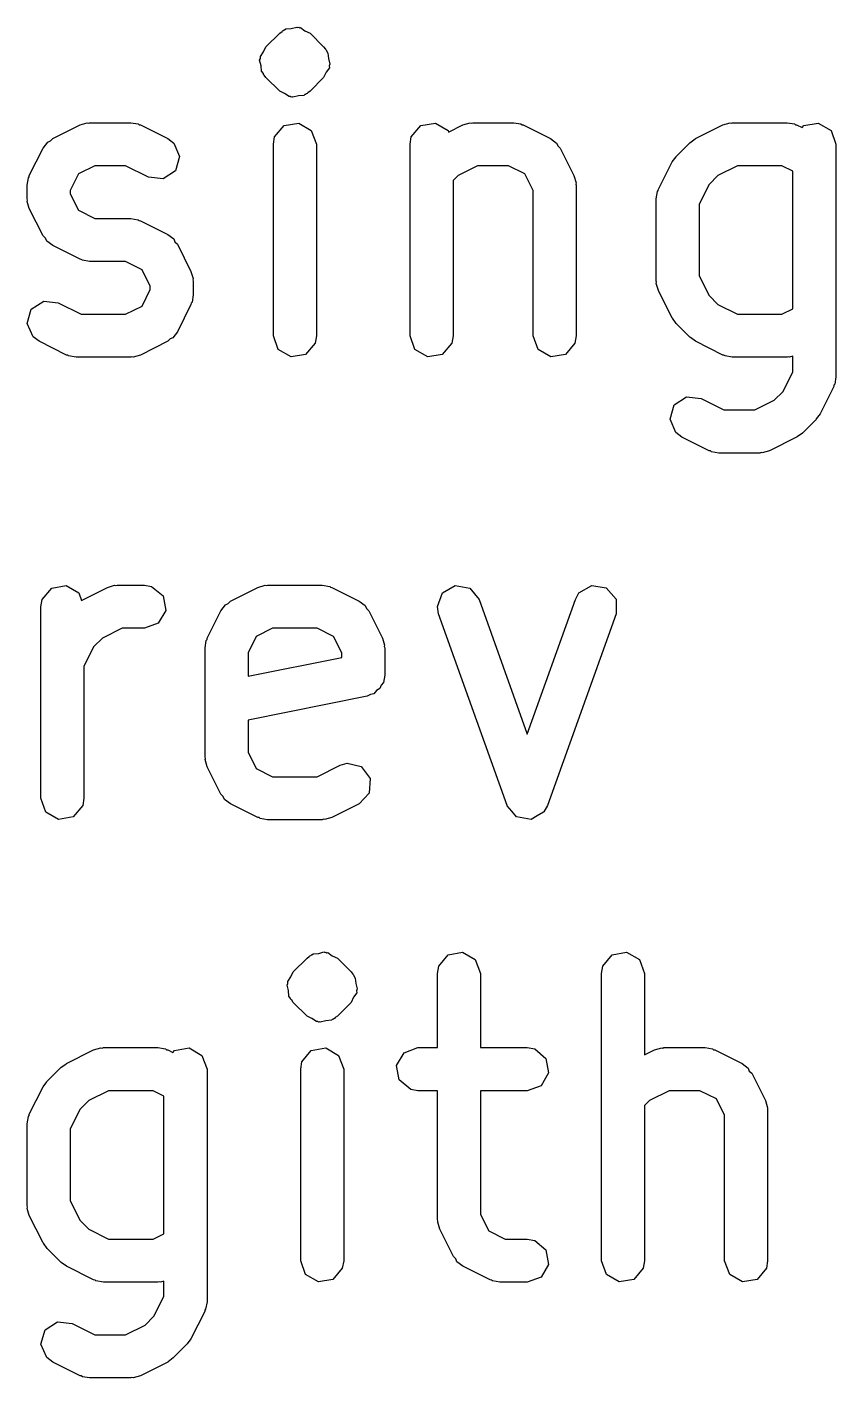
# Model space of a CAD drawing. Extents: x 37 to 259, y -144 to -45.
# Drawn here: x 157.67 to 160.487, y -62.161 to -57.458 of the extents above; entities that cross this region are included whole.
import ezdxf

# ---------------------------------------------------------------- set-up
doc = ezdxf.new("R2010")
doc.units = 0
doc.layers.add('BLACK', color=7, linetype='CONTINUOUS')

msp = doc.modelspace()

# ---------------------------------------------------------------- linework, layer by layer
at = {"layer": 'BLACK', "linetype": 'CONTINUOUS'}
for p, q in [((158.56, -57.4709), (158.563, -57.4701)), ((158.563, -57.47), (158.565, -57.4674)), ((158.563, -57.4701), (158.563, -57.47)), ((158.565, -57.4674), (158.567, -57.4671)), ((158.567, -57.4671), (158.571, -57.4644)), ((158.571, -57.4644), (158.59, -57.4627)), ((158.59, -57.4627), (158.609, -57.4577)), ((158.609, -57.4577), (158.612, -57.4591)), ((158.612, -57.4591), (158.616, -57.4585)), ((158.616, -57.4585), (158.619, -57.4602)), ((158.619, -57.4602), (158.622, -57.4599)), ((158.622, -57.4599), (158.638, -57.4711)), ((158.502, -57.527), (158.55, -57.4793)), ((158.55, -57.4793), (158.558, -57.4737)), ((158.558, -57.4737), (158.56, -57.4709)), ((158.638, -57.4711), (158.656, -57.4793)), ((158.656, -57.4793), (158.703, -57.527)), ((158.483, -57.5606), (158.494, -57.5446)), ((158.483, -57.5673), (158.483, -57.5606)), ((158.494, -57.5446), (158.502, -57.527)), ((158.703, -57.527), (158.709, -57.5351)), ((158.709, -57.5351), (158.712, -57.537)), ((158.712, -57.537), (158.713, -57.5402)), ((158.713, -57.5402), (158.718, -57.5483)), ((158.718, -57.5483), (158.72, -57.5677)), ((158.48, -57.5735), (158.483, -57.5673)), ((158.485, -57.5923), (158.48, -57.5735)), ((158.487, -57.6117), (158.485, -57.5923)), ((158.493, -57.6198), (158.487, -57.6117)), ((158.723, -57.5994), (158.712, -57.6154)), ((158.72, -57.5677), (158.725, -57.5865)), ((158.725, -57.5865), (158.722, -57.5927)), ((158.722, -57.5927), (158.723, -57.5994)), ((158.494, -57.623), (158.493, -57.6198)), ((158.496, -57.6249), (158.494, -57.623)), ((158.502, -57.633), (158.496, -57.6249)), ((158.55, -57.6807), (158.502, -57.633)), ((158.703, -57.633), (158.656, -57.6807)), ((158.712, -57.6154), (158.703, -57.633)), ((158.567, -57.6889), (158.55, -57.6807)), ((158.583, -57.7001), (158.567, -57.6889)), ((158.587, -57.6998), (158.583, -57.7001)), ((158.59, -57.7015), (158.587, -57.6998)), ((158.593, -57.7009), (158.59, -57.7015)), ((158.596, -57.7023), (158.593, -57.7009)), ((158.615, -57.6973), (158.596, -57.7023)), ((158.634, -57.6956), (158.615, -57.6973)), ((158.638, -57.6929), (158.634, -57.6956)), ((158.64, -57.6926), (158.638, -57.6929)), ((158.642, -57.69), (158.64, -57.6926)), ((158.646, -57.6891), (158.642, -57.6899)), ((158.642, -57.6899), (158.642, -57.69)), ((158.648, -57.6863), (158.646, -57.6891)), ((158.656, -57.6807), (158.648, -57.6863)), ((157.76, -57.8463), (157.855, -57.7986)), ((157.855, -57.7986), (157.88, -57.7912)), ((157.88, -57.7912), (157.884, -57.7922)), ((157.884, -57.7922), (157.888, -57.7907)), ((157.888, -57.7907), (158.031, -57.7907)), ((158.031, -57.7907), (158.057, -57.7952)), ((158.057, -57.7952), (158.06, -57.7981)), ((158.06, -57.7981), (158.065, -57.7986)), ((158.065, -57.7986), (158.16, -57.8463)), ((158.565, -57.8008), (158.616, -57.7919)), ((158.616, -57.7919), (158.66, -57.8175)), ((159.041, -57.8008), (159.092, -57.7919)), ((159.092, -57.7919), (159.136, -57.8175)), ((159.138, -57.8235), (159.188, -57.7986)), ((159.188, -57.7986), (159.213, -57.7912)), ((159.213, -57.7912), (159.217, -57.7922)), ((159.217, -57.7922), (159.222, -57.7907)), ((159.222, -57.7907), (159.365, -57.7907)), ((159.365, -57.7907), (159.39, -57.7952)), ((159.39, -57.7952), (159.394, -57.7981)), ((159.394, -57.7981), (159.398, -57.7986)), ((159.398, -57.7986), (159.493, -57.8463)), ((159.998, -57.8463), (160.093, -57.7986)), ((160.093, -57.7986), (160.118, -57.7912)), ((160.118, -57.7912), (160.122, -57.7922)), ((160.122, -57.7922), (160.126, -57.7907)), ((160.126, -57.7907), (160.317, -57.7907)), ((160.317, -57.7907), (160.343, -57.7952)), ((160.343, -57.7952), (160.346, -57.7981)), ((160.346, -57.7981), (160.35, -57.7986)), ((160.35, -57.7986), (160.369, -57.8078)), ((160.375, -57.8008), (160.425, -57.7919)), ((160.425, -57.7919), (160.47, -57.8175)), ((157.752, -57.8544), (157.76, -57.8463)), ((158.16, -57.8463), (158.181, -57.8618)), ((158.528, -57.8657), (158.532, -57.8401)), ((158.532, -57.8401), (158.565, -57.8008)), ((158.66, -57.8175), (158.678, -57.8657)), ((159.004, -57.8657), (159.008, -57.8401)), ((159.008, -57.8401), (159.041, -57.8008)), ((159.136, -57.8175), (159.138, -57.8235)), ((159.493, -57.8463), (159.514, -57.8618)), ((159.997, -57.8474), (159.998, -57.8463)), ((160.369, -57.8078), (160.375, -57.8008)), ((160.47, -57.8175), (160.487, -57.8657)), ((157.678, -57.975), (157.726, -57.8798)), ((157.726, -57.8798), (157.742, -57.8589)), ((157.742, -57.8589), (157.752, -57.8544)), ((158.181, -57.8618), (158.201, -57.9088)), ((158.528, -58.5324), (158.528, -57.8657)), ((158.678, -57.8657), (158.678, -58.5324)), ((159.004, -58.5324), (159.004, -57.8657)), ((159.514, -57.8618), (159.519, -57.8721)), ((159.519, -57.8721), (159.527, -57.8798)), ((159.527, -57.8798), (159.574, -57.975)), ((159.931, -57.9079), (159.978, -57.8603)), ((159.978, -57.8603), (159.997, -57.8474)), ((160.487, -57.8657), (160.487, -58.6752)), ((157.906, -57.9407), (157.849, -57.9692)), ((158.013, -57.9407), (157.906, -57.9407)), ((158.093, -57.9804), (158.013, -57.9407)), ((158.201, -57.9088), (158.187, -57.958)), ((159.239, -57.9407), (159.171, -57.975)), ((159.347, -57.9407), (159.239, -57.9407)), ((159.404, -57.9692), (159.347, -57.9407)), ((159.869, -58.0226), (159.916, -57.9274)), ((159.916, -57.9274), (159.93, -57.9094)), ((159.93, -57.9094), (159.931, -57.9079)), ((160.144, -57.9407), (160.076, -57.975)), ((160.299, -57.9407), (160.144, -57.9407)), ((160.337, -57.9597), (160.299, -57.9407)), ((157.67, -58.0086), (157.675, -57.9829)), ((157.675, -57.9829), (157.678, -57.9795)), ((157.678, -57.9795), (157.678, -57.975)), ((157.849, -57.9692), (157.82, -58.0263)), ((158.144, -57.9863), (158.093, -57.9804)), ((158.187, -57.958), (158.144, -57.9863)), ((159.171, -57.975), (159.154, -57.992)), ((159.432, -58.0263), (159.404, -57.9692)), ((159.574, -57.975), (159.582, -58)), ((160.076, -57.975), (160.045, -58.0054)), ((160.337, -58.4384), (160.337, -57.9597)), ((157.67, -58.0562), (157.67, -58.0086)), ((157.82, -58.0263), (157.82, -58.0385)), ((159.154, -57.992), (159.154, -58.5324)), ((159.432, -58.5324), (159.432, -58.0263)), ((159.582, -58), (159.581, -58.0044)), ((159.581, -58.0044), (159.582, -58.0086)), ((159.582, -58.0086), (159.582, -58.5324)), ((159.861, -58.0562), (159.865, -58.0305)), ((159.865, -58.0305), (159.868, -58.0271)), ((159.868, -58.0271), (159.869, -58.0226)), ((160.045, -58.0054), (160.011, -58.0739)), ((157.672, -58.0604), (157.67, -58.0562)), ((157.671, -58.0648), (157.672, -58.0604)), ((157.678, -58.0897), (157.671, -58.0648)), ((157.82, -58.0385), (157.849, -58.0955)), ((159.861, -58.3419), (159.861, -58.0562)), ((160.011, -58.0739), (160.011, -58.3242)), ((157.726, -58.185), (157.678, -58.0897)), ((157.849, -58.0955), (157.906, -58.124)), ((157.906, -58.124), (158.031, -58.124)), ((158.031, -58.124), (158.057, -58.1286)), ((158.057, -58.1286), (158.06, -58.1315)), ((158.06, -58.1315), (158.065, -58.132)), ((158.065, -58.132), (158.16, -58.1796)), ((157.734, -58.1927), (157.726, -58.185)), ((157.739, -58.203), (157.734, -58.1927)), ((157.76, -58.2185), (157.739, -58.203)), ((157.855, -58.2661), (157.76, -58.2185)), ((158.16, -58.1796), (158.181, -58.1951)), ((158.181, -58.1951), (158.185, -58.2054)), ((158.185, -58.2054), (158.194, -58.2131)), ((158.194, -58.2131), (158.241, -58.3084)), ((157.859, -58.2666), (157.855, -58.2661)), ((157.863, -58.2695), (157.859, -58.2666)), ((157.888, -58.274), (157.863, -58.2695)), ((158.013, -58.274), (157.888, -58.274)), ((158.071, -58.3026), (158.013, -58.274)), ((158.099, -58.3596), (158.071, -58.3026)), ((158.241, -58.3084), (158.249, -58.3333)), ((158.099, -58.3718), (158.099, -58.3596)), ((158.249, -58.3333), (158.248, -58.3377)), ((158.248, -58.3377), (158.249, -58.3419)), ((158.249, -58.3419), (158.249, -58.3895)), ((159.862, -58.3461), (159.861, -58.3419)), ((159.861, -58.3505), (159.862, -58.3461)), ((159.869, -58.3754), (159.861, -58.3505)), ((160.011, -58.3242), (160.045, -58.3927)), ((158.071, -58.4289), (158.099, -58.3718)), ((158.249, -58.3895), (158.245, -58.4152)), ((159.916, -58.4707), (159.869, -58.3754)), ((160.045, -58.3927), (160.076, -58.4231)), ((157.671, -58.4893), (157.685, -58.4401)), ((157.685, -58.4401), (157.728, -58.4118)), ((157.728, -58.4118), (157.779, -58.4177)), ((157.779, -58.4177), (157.858, -58.4574)), ((157.858, -58.4574), (158.013, -58.4574)), ((158.013, -58.4574), (158.071, -58.4289)), ((158.241, -58.4231), (158.194, -58.5183)), ((158.242, -58.4186), (158.241, -58.4231)), ((158.245, -58.4152), (158.242, -58.4186)), ((160.076, -58.4231), (160.144, -58.4574)), ((160.144, -58.4574), (160.299, -58.4574)), ((160.299, -58.4574), (160.337, -58.4384)), ((157.691, -58.5363), (157.671, -58.4893)), ((159.918, -58.4718), (159.916, -58.4707)), ((159.931, -58.4902), (159.918, -58.4718)), ((159.978, -58.5378), (159.931, -58.4902)), ((157.712, -58.5518), (157.691, -58.5363)), ((157.807, -58.5995), (157.712, -58.5518)), ((158.16, -58.5518), (158.065, -58.5995)), ((158.168, -58.5437), (158.16, -58.5518)), ((158.178, -58.5392), (158.168, -58.5437)), ((158.194, -58.5183), (158.178, -58.5392)), ((158.545, -58.5806), (158.528, -58.5324)), ((158.678, -58.5324), (158.673, -58.558)), ((159.021, -58.5806), (159.004, -58.5324)), ((159.154, -58.5324), (159.149, -58.558)), ((159.45, -58.5806), (159.432, -58.5324)), ((159.582, -58.5324), (159.578, -58.558)), ((159.98, -58.5385), (159.978, -58.5378)), ((159.998, -58.5518), (159.98, -58.5385)), ((160.093, -58.5995), (159.998, -58.5518)), ((158.59, -58.6062), (158.545, -58.5806)), ((158.64, -58.5973), (158.59, -58.6062)), ((158.673, -58.558), (158.64, -58.5973)), ((159.066, -58.6062), (159.021, -58.5806)), ((159.116, -58.5973), (159.066, -58.6062)), ((159.149, -58.558), (159.116, -58.5973)), ((159.494, -58.6062), (159.45, -58.5806)), ((159.545, -58.5973), (159.494, -58.6062)), ((159.578, -58.558), (159.545, -58.5973)), ((157.812, -58.6), (157.807, -58.5995)), ((157.815, -58.6029), (157.812, -58.6)), ((157.841, -58.6074), (157.815, -58.6029)), ((158.031, -58.6074), (157.841, -58.6074)), ((158.035, -58.6058), (158.031, -58.6074)), ((158.04, -58.6069), (158.035, -58.6058)), ((158.065, -58.5995), (158.04, -58.6069)), ((160.097, -58.6), (160.093, -58.5995)), ((160.101, -58.6029), (160.097, -58.6)), ((160.126, -58.6074), (160.101, -58.6029)), ((160.317, -58.6074), (160.126, -58.6074)), ((160.321, -58.6058), (160.317, -58.6074)), ((160.325, -58.6069), (160.321, -58.6058)), ((160.337, -58.6034), (160.325, -58.6069)), ((160.337, -58.6575), (160.337, -58.6034)), ((160.303, -58.726), (160.337, -58.6575)), ((160.487, -58.6752), (160.483, -58.7009)), ((160.272, -58.7565), (160.303, -58.726)), ((160.479, -58.7088), (160.432, -58.804)), ((160.48, -58.7043), (160.479, -58.7088)), ((160.483, -58.7009), (160.48, -58.7043)), ((159.909, -58.8226), (159.923, -58.7734)), ((159.923, -58.7734), (159.966, -58.7451)), ((159.966, -58.7451), (160.017, -58.751)), ((160.017, -58.751), (160.097, -58.7907)), ((160.204, -58.7907), (160.272, -58.7565)), ((159.929, -58.8697), (159.909, -58.8226)), ((160.097, -58.7907), (160.204, -58.7907)), ((160.418, -58.8235), (160.37, -58.8711)), ((160.432, -58.804), (160.418, -58.822)), ((160.418, -58.822), (160.418, -58.8235)), ((159.95, -58.8852), (159.929, -58.8697)), ((160.37, -58.8711), (160.352, -58.884)), ((160.045, -58.9328), (159.95, -58.8852)), ((160.35, -58.8852), (160.255, -58.9328)), ((160.352, -58.884), (160.35, -58.8852)), ((160.05, -58.9333), (160.045, -58.9328)), ((160.053, -58.9362), (160.05, -58.9333)), ((160.079, -58.9407), (160.053, -58.9362)), ((160.222, -58.9407), (160.079, -58.9407)), ((160.226, -58.9392), (160.222, -58.9407)), ((160.23, -58.9402), (160.226, -58.9392)), ((160.255, -58.9328), (160.23, -58.9402)), ((157.723, -59.4501), (157.756, -59.4108)), ((157.756, -59.4108), (157.806, -59.4019)), ((157.806, -59.4019), (157.851, -59.4275)), ((157.851, -59.4275), (157.86, -59.4536)), ((157.86, -59.4536), (157.95, -59.4086)), ((157.95, -59.4086), (157.975, -59.4012)), ((157.975, -59.4012), (157.979, -59.4022)), ((157.979, -59.4022), (157.984, -59.4007)), ((157.984, -59.4007), (158.079, -59.4007)), ((158.079, -59.4007), (158.104, -59.4052)), ((158.104, -59.4052), (158.144, -59.4382)), ((158.144, -59.4382), (158.153, -59.4887)), ((158.379, -59.4563), (158.474, -59.4086)), ((158.474, -59.4086), (158.499, -59.4012)), ((158.499, -59.4012), (158.503, -59.4022)), ((158.503, -59.4022), (158.507, -59.4007)), ((158.507, -59.4007), (158.698, -59.4007)), ((158.698, -59.4007), (158.724, -59.4052)), ((158.724, -59.4052), (158.727, -59.4081)), ((158.727, -59.4081), (158.731, -59.4086)), ((158.731, -59.4086), (158.827, -59.4563)), ((159.099, -59.4753), (159.117, -59.4272)), ((159.117, -59.4272), (159.161, -59.4018)), ((159.161, -59.4018), (159.212, -59.411)), ((159.212, -59.411), (159.245, -59.4505)), ((159.58, -59.4505), (159.592, -59.4279)), ((159.592, -59.4279), (159.637, -59.4019)), ((159.637, -59.4019), (159.687, -59.4105)), ((159.687, -59.4105), (159.721, -59.4496)), ((157.718, -59.4757), (157.723, -59.4501)), ((157.718, -60.1424), (157.718, -59.4757)), ((158.153, -59.4887), (158.127, -59.5332)), ((158.297, -59.585), (158.345, -59.4898)), ((158.345, -59.4898), (158.361, -59.4689)), ((158.361, -59.4689), (158.371, -59.4644)), ((158.371, -59.4644), (158.379, -59.4563)), ((158.827, -59.4563), (158.848, -59.4718)), ((158.848, -59.4718), (158.852, -59.4821)), ((158.852, -59.4821), (158.86, -59.4898)), ((158.86, -59.4898), (158.908, -59.585)), ((159.103, -59.5009), (159.099, -59.4753)), ((159.245, -59.4505), (159.412, -59.9194)), ((159.412, -59.9194), (159.58, -59.4505)), ((159.721, -59.4496), (159.721, -59.5009)), ((158.127, -59.5332), (158.079, -59.5507)), ((159.342, -60.1676), (159.103, -59.5009)), ((159.721, -59.5009), (159.483, -60.1676)), ((157.933, -59.585), (157.902, -59.6154)), ((158.001, -59.5507), (157.933, -59.585)), ((158.079, -59.5507), (158.001, -59.5507)), ((158.297, -59.5895), (158.297, -59.585)), ((158.468, -59.5792), (158.44, -59.6363)), ((158.525, -59.5507), (158.468, -59.5792)), ((158.68, -59.5507), (158.525, -59.5507)), ((158.737, -59.5792), (158.68, -59.5507)), ((158.766, -59.6363), (158.737, -59.5792)), ((158.908, -59.585), (158.915, -59.61)), ((157.902, -59.6154), (157.868, -59.6839)), ((158.29, -59.6186), (158.294, -59.5929)), ((158.29, -59.9995), (158.29, -59.6186)), ((158.294, -59.5929), (158.297, -59.5895)), ((158.915, -59.61), (158.914, -59.6144)), ((158.914, -59.6144), (158.916, -59.6186)), ((158.916, -59.6186), (158.916, -59.7138)), ((158.44, -59.6363), (158.44, -59.7176)), ((158.44, -59.7176), (158.766, -59.6523)), ((158.766, -59.6523), (158.766, -59.6363)), ((157.868, -59.6839), (157.868, -60.1424)), ((158.916, -59.7138), (158.911, -59.7395)), ((158.887, -59.768), (158.878, -59.7788)), ((158.899, -59.7607), (158.887, -59.768)), ((158.903, -59.749), (158.899, -59.7607)), ((158.911, -59.7395), (158.903, -59.749)), ((158.855, -59.7874), (158.44, -59.8705)), ((158.866, -59.7809), (158.855, -59.7874)), ((158.878, -59.7788), (158.866, -59.7809)), ((158.44, -59.8705), (158.44, -59.9818)), ((158.291, -60.0037), (158.29, -59.9995)), ((158.29, -60.0081), (158.291, -60.0037)), ((158.297, -60.0331), (158.29, -60.0081)), ((158.44, -59.9818), (158.468, -60.0389)), ((158.345, -60.1283), (158.297, -60.0331)), ((158.468, -60.0389), (158.525, -60.0674)), ((158.68, -60.0674), (158.76, -60.0277)), ((158.76, -60.0277), (158.785, -60.0203)), ((158.785, -60.0203), (158.834, -60.0322)), ((158.834, -60.0322), (158.865, -60.0734)), ((158.525, -60.0674), (158.68, -60.0674)), ((158.865, -60.0734), (158.862, -60.1246)), ((157.736, -60.1906), (157.718, -60.1424)), ((157.868, -60.1424), (157.864, -60.168)), ((158.353, -60.136), (158.345, -60.1283)), ((158.358, -60.1463), (158.353, -60.136)), ((158.379, -60.1618), (158.358, -60.1463)), ((158.862, -60.1246), (158.827, -60.1618)), ((157.78, -60.2162), (157.736, -60.1906)), ((157.864, -60.168), (157.831, -60.2073)), ((158.474, -60.2095), (158.379, -60.1618)), ((158.827, -60.1618), (158.731, -60.2095)), ((159.342, -60.168), (159.342, -60.1676)), ((159.342, -60.1685), (159.342, -60.168)), ((159.358, -60.1877), (159.342, -60.1685)), ((159.374, -60.2071), (159.358, -60.1877)), ((159.469, -60.1909), (159.447, -60.2034)), ((159.47, -60.1902), (159.469, -60.1905)), ((159.469, -60.1905), (159.469, -60.1909)), ((159.483, -60.1676), (159.47, -60.1902)), ((157.831, -60.2073), (157.78, -60.2162)), ((158.478, -60.21), (158.474, -60.2095)), ((158.482, -60.2129), (158.478, -60.21)), ((158.507, -60.2174), (158.482, -60.2129)), ((158.698, -60.2174), (158.507, -60.2174)), ((158.702, -60.2158), (158.698, -60.2174)), ((158.706, -60.2169), (158.702, -60.2158)), ((158.731, -60.2095), (158.706, -60.2169)), ((159.375, -60.2072), (159.374, -60.2071)), ((159.375, -60.2076), (159.375, -60.2072)), ((159.4, -60.2118), (159.375, -60.2076)), ((159.425, -60.2163), (159.4, -60.2118)), ((159.426, -60.2162), (159.425, -60.2161)), ((159.425, -60.2161), (159.425, -60.2163)), ((159.447, -60.2034), (159.426, -60.2162)), ((158.597, -60.747), (158.645, -60.6993)), ((158.645, -60.6993), (158.653, -60.6937)), ((158.653, -60.6937), (158.655, -60.6909)), ((158.655, -60.6909), (158.658, -60.6901)), ((158.658, -60.69), (158.66, -60.6874)), ((158.658, -60.6901), (158.658, -60.69)), ((158.66, -60.6874), (158.662, -60.6871)), ((158.662, -60.6871), (158.666, -60.6844)), ((158.666, -60.6844), (158.686, -60.6827)), ((158.686, -60.6827), (158.704, -60.6777)), ((158.704, -60.6777), (158.708, -60.6791)), ((158.708, -60.6791), (158.711, -60.6785)), ((158.711, -60.6785), (158.714, -60.6802)), ((158.714, -60.6802), (158.717, -60.6799)), ((158.717, -60.6799), (158.733, -60.6911)), ((158.733, -60.6911), (158.751, -60.6993)), ((158.751, -60.6993), (158.799, -60.747)), ((159.104, -60.7267), (159.137, -60.6874)), ((159.137, -60.6874), (159.187, -60.6785)), ((159.187, -60.6785), (159.231, -60.7042)), ((159.231, -60.7042), (159.249, -60.7524)), ((159.675, -60.7267), (159.708, -60.6874)), ((159.708, -60.6874), (159.758, -60.6785)), ((159.758, -60.6785), (159.803, -60.7042)), ((159.803, -60.7042), (159.82, -60.7524)), ((158.589, -60.7646), (158.597, -60.747)), ((158.799, -60.747), (158.804, -60.7551)), ((158.804, -60.7551), (158.807, -60.757)), ((158.807, -60.757), (158.808, -60.7602)), ((158.808, -60.7602), (158.813, -60.7683)), ((159.099, -60.7524), (159.104, -60.7267)), ((159.099, -61.0107), (159.099, -60.7524)), ((159.249, -60.7524), (159.249, -61.0107)), ((159.67, -60.7524), (159.675, -60.7267)), ((159.67, -61.7524), (159.67, -60.7524)), ((159.82, -60.7524), (159.82, -61.0358)), ((158.576, -60.7935), (158.578, -60.7873)), ((158.581, -60.8123), (158.576, -60.7935)), ((158.578, -60.7806), (158.589, -60.7646)), ((158.578, -60.7873), (158.578, -60.7806)), ((158.813, -60.7683), (158.815, -60.7877)), ((158.815, -60.7877), (158.82, -60.8065)), ((158.82, -60.8065), (158.817, -60.8127)), ((158.582, -60.8317), (158.581, -60.8123)), ((158.588, -60.8398), (158.582, -60.8317)), ((158.589, -60.843), (158.588, -60.8398)), ((158.592, -60.8449), (158.589, -60.843)), ((158.597, -60.853), (158.592, -60.8449)), ((158.645, -60.9007), (158.597, -60.853)), ((158.799, -60.853), (158.751, -60.9007)), ((158.807, -60.8354), (158.799, -60.853)), ((158.818, -60.8194), (158.807, -60.8354)), ((158.817, -60.8127), (158.818, -60.8194)), ((158.662, -60.9089), (158.645, -60.9007)), ((158.751, -60.9007), (158.743, -60.9063)), ((158.678, -60.9201), (158.662, -60.9089)), ((158.682, -60.9198), (158.678, -60.9201)), ((158.685, -60.9215), (158.682, -60.9198)), ((158.688, -60.9209), (158.685, -60.9215)), ((158.691, -60.9223), (158.688, -60.9209)), ((158.71, -60.9173), (158.691, -60.9223)), ((158.73, -60.9156), (158.71, -60.9173)), ((158.733, -60.9129), (158.73, -60.9156)), ((158.735, -60.9126), (158.733, -60.9129)), ((158.737, -60.91), (158.735, -60.9126)), ((158.738, -60.9099), (158.737, -60.91)), ((158.741, -60.9091), (158.738, -60.9099)), ((158.743, -60.9063), (158.741, -60.9091)), ((157.807, -61.0663), (157.902, -61.0186)), ((157.902, -61.0186), (157.927, -61.0112)), ((157.927, -61.0112), (157.932, -61.0122)), ((157.932, -61.0122), (157.936, -61.0107)), ((157.936, -61.0107), (158.126, -61.0107)), ((158.126, -61.0107), (158.152, -61.0152)), ((158.152, -61.0152), (158.156, -61.0181)), ((158.156, -61.0181), (158.16, -61.0186)), ((158.16, -61.0186), (158.178, -61.0278)), ((158.178, -61.0278), (158.184, -61.0208)), ((158.184, -61.0208), (158.235, -61.0119)), ((158.235, -61.0119), (158.279, -61.0375)), ((158.279, -61.0375), (158.297, -61.0857)), ((158.627, -61.0601), (158.66, -61.0208)), ((158.66, -61.0208), (158.711, -61.0119)), ((158.711, -61.0119), (158.755, -61.0375)), ((158.755, -61.0375), (158.773, -61.0857)), ((158.957, -61.0727), (158.983, -61.0283)), ((158.983, -61.0283), (159.031, -61.0107)), ((159.031, -61.0107), (159.099, -61.0107)), ((159.249, -61.0107), (159.412, -61.0107)), ((159.412, -61.0107), (159.438, -61.0152)), ((159.438, -61.0152), (159.477, -61.0482)), ((159.82, -61.0358), (159.855, -61.0186)), ((159.855, -61.0186), (159.88, -61.0112)), ((159.88, -61.0112), (159.884, -61.0122)), ((159.884, -61.0122), (159.888, -61.0107)), ((159.888, -61.0107), (160.031, -61.0107)), ((160.031, -61.0107), (160.057, -61.0152)), ((160.057, -61.0152), (160.06, -61.0181)), ((160.06, -61.0181), (160.065, -61.0186)), ((160.065, -61.0186), (160.16, -61.0663)), ((157.74, -61.1279), (157.788, -61.0803)), ((157.788, -61.0803), (157.806, -61.0674)), ((157.806, -61.0674), (157.807, -61.0663)), ((158.297, -61.0857), (158.297, -61.8952)), ((158.623, -61.0857), (158.627, -61.0601)), ((158.623, -61.7524), (158.623, -61.0857)), ((158.773, -61.0857), (158.773, -61.7524)), ((158.966, -61.1232), (158.957, -61.0727)), ((159.477, -61.0482), (159.486, -61.0987)), ((160.16, -61.0663), (160.181, -61.0818)), ((160.181, -61.0818), (160.185, -61.0921)), ((157.726, -61.1474), (157.739, -61.1294)), ((157.739, -61.1294), (157.74, -61.1279)), ((159.006, -61.1562), (158.966, -61.1232)), ((159.486, -61.0987), (159.46, -61.1432)), ((160.185, -61.0921), (160.194, -61.0998)), ((160.194, -61.0998), (160.241, -61.195)), ((157.678, -61.2426), (157.726, -61.1474)), ((157.954, -61.1607), (157.885, -61.195)), ((158.109, -61.1607), (157.954, -61.1607)), ((158.147, -61.1797), (158.109, -61.1607)), ((158.147, -61.6584), (158.147, -61.1797)), ((159.031, -61.1607), (159.006, -61.1562)), ((159.099, -61.1607), (159.031, -61.1607)), ((159.099, -61.6095), (159.099, -61.1607)), ((159.412, -61.1607), (159.249, -61.1607)), ((159.249, -61.1607), (159.249, -61.5918)), ((159.46, -61.1432), (159.412, -61.1607)), ((159.906, -61.1607), (159.838, -61.195)), ((160.013, -61.1607), (159.906, -61.1607)), ((160.071, -61.1892), (160.013, -61.1607)), ((157.855, -61.2254), (157.82, -61.2939)), ((157.885, -61.195), (157.855, -61.2254)), ((159.838, -61.195), (159.82, -61.212)), ((159.82, -61.212), (159.82, -61.7524)), ((160.099, -61.2463), (160.071, -61.1892)), ((160.241, -61.195), (160.249, -61.22)), ((160.249, -61.22), (160.248, -61.2244)), ((160.248, -61.2244), (160.249, -61.2286)), ((160.249, -61.2286), (160.249, -61.7524)), ((157.67, -61.2762), (157.675, -61.2505)), ((157.67, -61.5619), (157.67, -61.2762)), ((157.675, -61.2505), (157.678, -61.2471)), ((157.678, -61.2471), (157.678, -61.2426)), ((160.099, -61.7524), (160.099, -61.2463)), ((157.82, -61.2939), (157.82, -61.5442)), ((157.672, -61.5661), (157.67, -61.5619)), ((157.82, -61.5442), (157.855, -61.6127)), ((157.671, -61.5705), (157.672, -61.5661)), ((157.678, -61.5954), (157.671, -61.5705)), ((157.726, -61.6907), (157.678, -61.5954)), ((159.249, -61.5918), (159.278, -61.6489)), ((157.855, -61.6127), (157.885, -61.6431)), ((157.885, -61.6431), (157.954, -61.6774)), ((159.101, -61.6137), (159.099, -61.6095)), ((159.1, -61.6181), (159.101, -61.6137)), ((159.107, -61.6431), (159.1, -61.6181)), ((159.155, -61.7383), (159.107, -61.6431)), ((159.278, -61.6489), (159.335, -61.6774)), ((157.727, -61.6918), (157.726, -61.6907)), ((157.74, -61.7102), (157.727, -61.6918)), ((157.954, -61.6774), (158.109, -61.6774)), ((158.109, -61.6774), (158.147, -61.6584)), ((159.335, -61.6774), (159.412, -61.6774)), ((159.412, -61.6774), (159.438, -61.6819)), ((159.438, -61.6819), (159.477, -61.7149)), ((157.788, -61.7578), (157.74, -61.7102)), ((159.163, -61.746), (159.155, -61.7383)), ((159.167, -61.7563), (159.163, -61.746)), ((159.477, -61.7149), (159.486, -61.7654)), ((157.789, -61.7585), (157.788, -61.7578)), ((157.807, -61.7718), (157.789, -61.7585)), ((157.902, -61.8195), (157.807, -61.7718)), ((158.64, -61.8006), (158.623, -61.7524)), ((158.768, -61.778), (158.735, -61.8173)), ((158.773, -61.7524), (158.768, -61.778)), ((159.188, -61.7718), (159.167, -61.7563)), ((159.283, -61.8195), (159.188, -61.7718)), ((159.486, -61.7654), (159.46, -61.8098)), ((159.688, -61.8006), (159.67, -61.7524)), ((159.816, -61.778), (159.783, -61.8173)), ((159.82, -61.7524), (159.816, -61.778)), ((160.117, -61.8006), (160.099, -61.7524)), ((160.245, -61.778), (160.212, -61.8173)), ((160.249, -61.7524), (160.245, -61.778)), ((157.907, -61.82), (157.902, -61.8195)), ((157.91, -61.8229), (157.907, -61.82)), ((157.936, -61.8274), (157.91, -61.8229)), ((158.126, -61.8274), (157.936, -61.8274)), ((158.131, -61.8258), (158.126, -61.8274)), ((158.135, -61.8269), (158.131, -61.8258)), ((158.147, -61.8234), (158.135, -61.8269)), ((158.147, -61.8775), (158.147, -61.8234)), ((158.685, -61.8262), (158.64, -61.8006)), ((158.735, -61.8173), (158.685, -61.8262)), ((159.288, -61.82), (159.283, -61.8195)), ((159.291, -61.8229), (159.288, -61.82)), ((159.317, -61.8274), (159.291, -61.8229)), ((159.412, -61.8274), (159.317, -61.8274)), ((159.46, -61.8098), (159.412, -61.8274)), ((159.732, -61.8262), (159.688, -61.8006)), ((159.783, -61.8173), (159.732, -61.8262)), ((160.161, -61.8262), (160.117, -61.8006)), ((160.212, -61.8173), (160.161, -61.8262)), ((158.112, -61.946), (158.147, -61.8775)), ((158.289, -61.9288), (158.241, -62.024)), ((158.292, -61.9209), (158.289, -61.9243)), ((158.289, -61.9243), (158.289, -61.9288)), ((158.297, -61.8952), (158.292, -61.9209)), ((157.733, -61.9934), (157.776, -61.9651)), ((157.776, -61.9651), (157.827, -61.971)), ((157.827, -61.971), (157.906, -62.0107)), ((158.013, -62.0107), (158.082, -61.9765)), ((158.082, -61.9765), (158.112, -61.946)), ((157.718, -62.0426), (157.733, -61.9934)), ((157.906, -62.0107), (158.013, -62.0107)), ((158.241, -62.024), (158.228, -62.042)), ((157.739, -62.0897), (157.718, -62.0426)), ((158.227, -62.0435), (158.179, -62.0911)), ((158.228, -62.042), (158.227, -62.0435)), ((157.76, -62.1052), (157.739, -62.0897)), ((157.855, -62.1528), (157.76, -62.1052)), ((158.16, -62.1052), (158.065, -62.1528)), ((158.161, -62.104), (158.16, -62.1052)), ((158.179, -62.0911), (158.161, -62.104)), ((157.859, -62.1533), (157.855, -62.1528)), ((157.863, -62.1562), (157.859, -62.1533)), ((157.888, -62.1607), (157.863, -62.1562)), ((158.031, -62.1607), (157.888, -62.1607)), ((158.035, -62.1592), (158.031, -62.1607)), ((158.04, -62.1602), (158.035, -62.1592)), ((158.065, -62.1528), (158.04, -62.1602))]:
    msp.add_line(p, q, dxfattribs=at)

doc.saveas('drawing.dxf')
